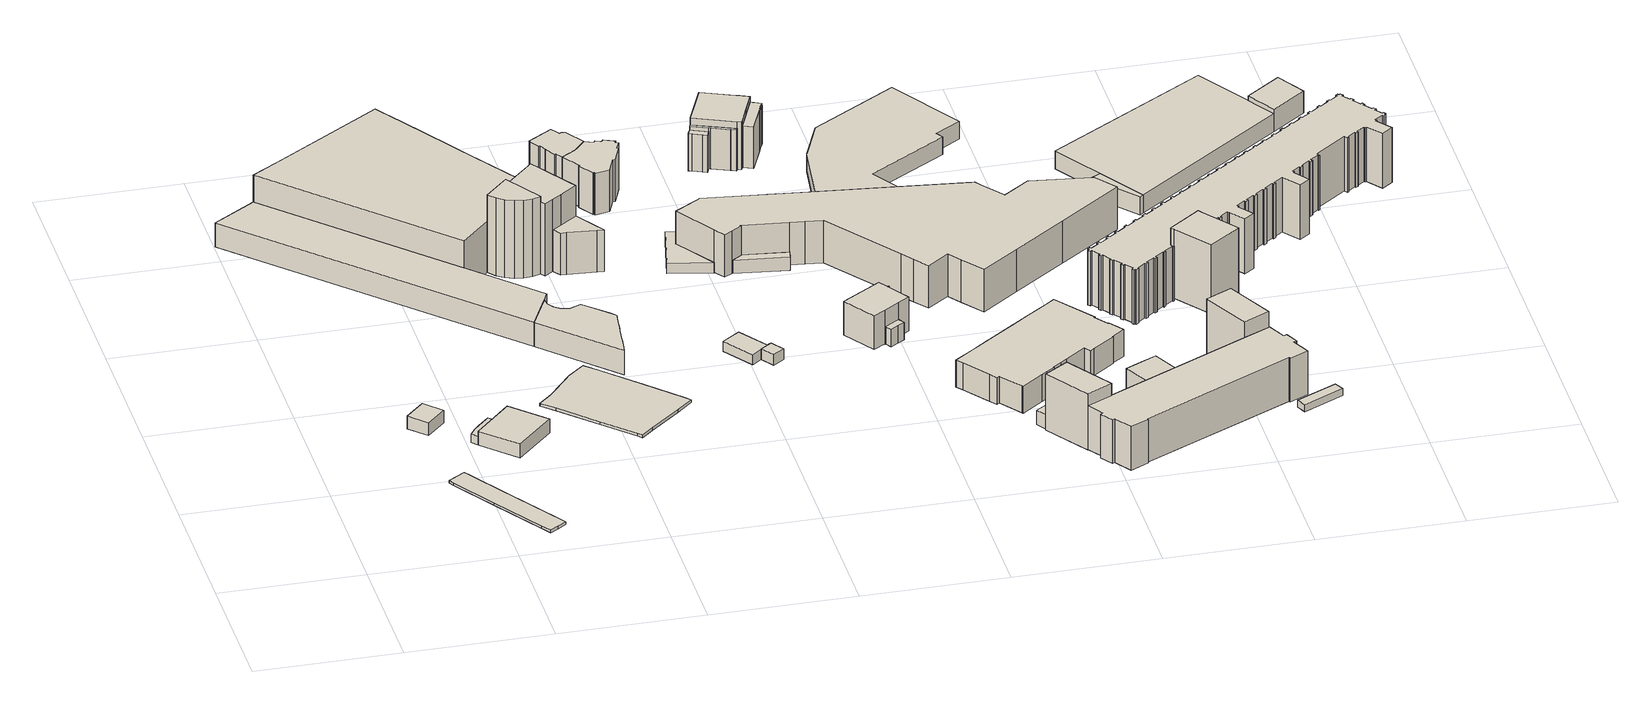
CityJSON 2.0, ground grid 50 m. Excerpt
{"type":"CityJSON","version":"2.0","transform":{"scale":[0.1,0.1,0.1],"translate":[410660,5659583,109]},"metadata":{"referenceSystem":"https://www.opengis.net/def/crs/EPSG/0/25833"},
"CityObjects":{
"building1":{"type":"Building","attributes":{"Stand_DGM":"2016","Stand_Basis-DLM":"2021","Gemeindeschluessel":"14612000","ObjektHoehe":1,"Stand_Laserscan":"2016","BodenHoehe":115.8,"Stand_3D-Stadtmodell":"2023","Geometrietyp2DReferenz":2000,"AbsoluteHoehe":116.8,"measuredHeight":1,"function":"53001_1800","roofType":"9999"},"geometry":[{"type":"Solid","lod":"1","boundaries":[[[[0,1,2,3,4,5,6,7,8,9,10,11]],[[12,13,14,15,16,17,18,19,20,21,22,23]],[[11,13,12,0]],[[10,14,13,11]],[[9,15,14,10]],[[8,16,15,9]],[[7,17,16,8]],[[6,18,17,7]],[[5,19,18,6]],[[4,20,19,5]],[[3,21,20,4]],[[2,22,21,3]],[[1,23,22,2]],[[0,12,23,1]]]]}]},
"building2":{"type":"Building","attributes":{"Dachtyp_tdc":"tdcGableRoof","Gemeindeschluessel":14612000,"Dachneigung":10.34,"QualitaetDacherkennung":63,"Geometrietyp2DReferenz":"3000","measuredHeight":5.16,"function":"31001_9998","roofType":"3100"},"geometry":[{"type":"Solid","lod":"1","boundaries":[[[[24,25,26,27]],[[28,29,30,31]],[[27,29,28,24]],[[26,30,29,27]],[[25,31,30,26]],[[24,28,31,25]]]]}]},
"building3":{"type":"Building","attributes":{"Dachtyp_tdc":"tdcPolyFlatRoof","Gemeindeschluessel":14612000,"Dachneigung":15.39,"QualitaetDacherkennung":70,"Geometrietyp2DReferenz":"3000","measuredHeight":3.64,"function":"31001_9998","roofType":"2100"},"geometry":[{"type":"Solid","lod":"1","boundaries":[[[[32,33,34,35,36,37]],[[38,39,40,41,42,43]],[[37,39,38,32]],[[36,40,39,37]],[[35,41,40,36]],[[34,42,41,35]],[[33,43,42,34]],[[32,38,43,33]]]]}]},
"building4":{"type":"Building","attributes":{"Dachtyp_tdc":"tdcGableRoof","Gemeindeschluessel":14612000,"Dachneigung":11.15,"QualitaetDacherkennung":84,"Geometrietyp2DReferenz":"3000","measuredHeight":6.16,"function":"31001_9998","roofType":"3100"},"geometry":[{"type":"Solid","lod":"1","boundaries":[[[[44,45,46,47]],[[48,49,50,51]],[[47,49,48,44]],[[46,50,49,47]],[[45,51,50,46]],[[44,48,51,45]]]]}]},
"building5":{"type":"Building","attributes":{"Gemeindeschluessel":14612000,"Geometrietyp2DReferenz":"3000","function":"31001_9998","roofType":"9999"},"children":["building5-1","building5-2","building5-3","building5-4","building5-5","building5-6"]},
"building5-1":{"type":"BuildingPart","attributes":{"Dachtyp_tdc":"tdcPolyFlatRoof","Dachneigung":0,"QualitaetDacherkennung":55,"Geometrietyp2DReferenz":"3000","measuredHeight":8.94,"roofType":"1000"},"parents":["building5"],"geometry":[{"type":"Solid","lod":"1","boundaries":[[[[52,53,54,55,56,57,58]],[[59,60,61,62,63,64,65]],[[58,60,59,52]],[[57,61,60,58]],[[56,62,61,57]],[[55,63,62,56]],[[54,64,63,55]],[[53,65,64,54]],[[52,59,65,53]]]]}]},
"building5-2":{"type":"BuildingPart","attributes":{"Dachtyp_tdc":"tdcGableRoof","Dachneigung":69.69,"QualitaetDacherkennung":6,"Geometrietyp2DReferenz":"3000","measuredHeight":36.53,"roofType":"3100"},"parents":["building5"],"geometry":[{"type":"Solid","lod":"1","boundaries":[[[[66,67,68,69,70,71,72,73,74]],[[75,76,77,78,79,80,81,82,83]],[[74,76,75,66]],[[73,77,76,74]],[[72,78,77,73]],[[71,79,78,72]],[[70,80,79,71]],[[69,81,80,70]],[[68,82,81,69]],[[67,83,82,68]],[[66,75,83,67]]]]}]},
"building5-3":{"type":"BuildingPart","attributes":{"Dachtyp_tdc":"tdcPolyFlatRoof","Dachneigung":0,"QualitaetDacherkennung":78,"Geometrietyp2DReferenz":"3000","measuredHeight":9.03,"roofType":"1000"},"parents":["building5"],"geometry":[{"type":"Solid","lod":"1","boundaries":[[[[84,85,86,87,88,89,90,91,92,93,94,95,96,97,98,99,100,101,102,103]],[[64,104,105,106,107,108,109,110,111,112,113,114,115,116,117,118,119,120,121,65]],[[103,104,64,84]],[[102,105,104,103]],[[101,106,105,102]],[[100,107,106,101]],[[99,108,107,100]],[[98,109,108,99]],[[97,110,109,98]],[[96,111,110,97]],[[95,112,111,96]],[[94,113,112,95]],[[93,114,113,94]],[[92,115,114,93]],[[91,116,115,92]],[[90,117,116,91]],[[89,118,117,90]],[[88,119,118,89]],[[87,120,119,88]],[[86,121,120,87]],[[85,65,121,86]],[[84,64,65,85]]]]}]},
"building5-4":{"type":"BuildingPart","attributes":{"Dachtyp_tdc":"tdcPolyFlatRoof","Dachneigung":0,"QualitaetDacherkennung":45,"Geometrietyp2DReferenz":"3000","measuredHeight":28.94,"roofType":"1000"},"parents":["building5"],"geometry":[{"type":"Solid","lod":"1","boundaries":[[[[122,123,124,125,126,127,128,129]],[[130,131,132,133,80,79,134,135]],[[129,131,130,122]],[[128,132,131,129]],[[127,133,132,128]],[[126,80,133,127]],[[125,79,80,126]],[[124,134,79,125]],[[123,135,134,124]],[[122,130,135,123]]]]}]},
"building5-5":{"type":"BuildingPart","attributes":{"Dachtyp_tdc":"tdcPolyFlatRoof","Dachneigung":0,"QualitaetDacherkennung":59,"Geometrietyp2DReferenz":"3000","measuredHeight":15.55,"roofType":"1000"},"parents":["building5"],"geometry":[{"type":"Solid","lod":"1","boundaries":[[[[136,137,138,139,140,141,142]],[[77,75,143,144,145,146,147]],[[142,75,77,136]],[[141,143,75,142]],[[140,144,143,141]],[[139,145,144,140]],[[138,146,145,139]],[[137,147,146,138]],[[136,77,147,137]]]]}]},
"building5-6":{"type":"BuildingPart","attributes":{"Dachtyp_tdc":"tdcPolyFlatRoof","Dachneigung":0,"QualitaetDacherkennung":27,"Geometrietyp2DReferenz":"3000","measuredHeight":19.11,"roofType":"1000"},"parents":["building5"],"geometry":[{"type":"Solid","lod":"1","boundaries":[[[[148,149,150,151,152,153,154,155,156,157,158]],[[60,159,160,161,162,163,164,82,133,62,61]],[[158,159,60,148]],[[157,160,159,158]],[[156,161,160,157]],[[155,162,161,156]],[[154,163,162,155]],[[153,164,163,154]],[[152,82,164,153]],[[151,133,82,152]],[[150,62,133,151]],[[149,61,62,150]],[[148,60,61,149]]]]}]},
"building6":{"type":"Building","attributes":{"Stand_DGM":"2016","Stand_Basis-DLM":"2021","Gemeindeschluessel":"14612000","ObjektHoehe":1,"Stand_Laserscan":"2016","BodenHoehe":113.39,"Stand_3D-Stadtmodell":"2023","Geometrietyp2DReferenz":3000,"AbsoluteHoehe":114.39,"measuredHeight":1,"function":"53001_1800","roofType":"9999"},"geometry":[{"type":"Solid","lod":"1","boundaries":[[[[165,166,167,168,169,170,171,172,173,174,175,176,177,178]],[[179,180,181,182,183,184,185,186,187,188,189,190,191,192]],[[178,180,179,165]],[[177,181,180,178]],[[176,182,181,177]],[[175,183,182,176]],[[174,184,183,175]],[[173,185,184,174]],[[172,186,185,173]],[[171,187,186,172]],[[170,188,187,171]],[[169,189,188,170]],[[168,190,189,169]],[[167,191,190,168]],[[166,192,191,167]],[[165,179,192,166]]]]}]},
"building7":{"type":"Building","attributes":{"Dachtyp_tdc":"tdcFreeFormRoof","Gemeindeschluessel":14612000,"Dachneigung":28.68,"QualitaetDacherkennung":44,"Geometrietyp2DReferenz":"3000","measuredHeight":17.88,"function":"31001_9998","roofType":"5000"},"geometry":[{"type":"Solid","lod":"1","boundaries":[[[[193,194,195,196,197,198,199,200,201,202,203,204,205,206,207,208]],[[209,210,211,212,213,214,215,216,217,218,219,220,221,222,223,224]],[[208,210,209,193]],[[207,211,210,208]],[[206,212,211,207]],[[205,213,212,206]],[[204,214,213,205]],[[203,215,214,204]],[[202,216,215,203]],[[201,217,216,202]],[[200,218,217,201]],[[199,219,218,200]],[[198,220,219,199]],[[197,221,220,198]],[[196,222,221,197]],[[195,223,222,196]],[[194,224,223,195]],[[193,209,224,194]]]]}]},
"building8":{"type":"Building","attributes":{"Gemeindeschluessel":14612000,"Geometrietyp2DReferenz":"3000","function":"31001_2000","roofType":"9999"},"children":["building8-1","building8-2"]},
"building8-1":{"type":"BuildingPart","attributes":{"Dachtyp_tdc":"tdcPolyFlatRoof","Dachneigung":0,"QualitaetDacherkennung":60,"Geometrietyp2DReferenz":"3000","measuredHeight":3.66,"roofType":"1000"},"parents":["building8"],"geometry":[{"type":"Solid","lod":"1","boundaries":[[[[225,226,227,228,229,230,231]],[[232,233,234,235,236,237,238]],[[231,233,232,225]],[[230,234,233,231]],[[229,235,234,230]],[[228,236,235,229]],[[227,237,236,228]],[[226,238,237,227]],[[225,232,238,226]]]]}]},
"building8-2":{"type":"BuildingPart","attributes":{"Dachtyp_tdc":"tdcGableRoof","Dachneigung":34.58,"QualitaetDacherkennung":13,"Geometrietyp2DReferenz":"3000","measuredHeight":5.42,"roofType":"3100"},"parents":["building8"],"geometry":[{"type":"Solid","lod":"1","boundaries":[[[[239,240,241,242]],[[243,244,233,232]],[[242,244,243,239]],[[241,233,244,242]],[[240,232,233,241]],[[239,243,232,240]]]]}]},
"building9":{"type":"Building","attributes":{"Dachtyp_tdc":"tdcFreeFormRoof","Gemeindeschluessel":14612000,"Dachneigung":25.2,"QualitaetDacherkennung":18,"Geometrietyp2DReferenz":"3000","measuredHeight":17.77,"function":"31001_9998","roofType":"5000"},"geometry":[{"type":"Solid","lod":"1","boundaries":[[[[245,246,247,248,249,250,251,202,201,200,252,253,254,255,256,257,258,259,260,261]],[[262,263,264,265,266,267,268,269,270,271,272,273,274,275,276,277,278,279,280,281]],[[261,263,262,245]],[[260,264,263,261]],[[259,265,264,260]],[[258,266,265,259]],[[257,267,266,258]],[[256,268,267,257]],[[255,269,268,256]],[[254,270,269,255]],[[253,271,270,254]],[[252,272,271,253]],[[200,273,272,252]],[[201,274,273,200]],[[202,275,274,201]],[[251,276,275,202]],[[250,277,276,251]],[[249,278,277,250]],[[248,279,278,249]],[[247,280,279,248]],[[246,281,280,247]],[[245,262,281,246]]]]}]},
"building10":{"type":"Building","attributes":{"name":"Alte Mälzerei","Dachtyp_tdc":"tdcPolyFlatRoof","Gemeindeschluessel":14612000,"Dachneigung":0,"QualitaetDacherkennung":58,"Geometrietyp2DReferenz":"3000","measuredHeight":3.75,"function":"31001_2052","roofType":"1000"},"geometry":[{"type":"Solid","lod":"1","boundaries":[[[[282,283,284,285,286]],[[287,288,289,290,291]],[[286,288,287,282]],[[285,289,288,286]],[[284,290,289,285]],[[283,291,290,284]],[[282,287,291,283]]]]}]},
"building11":{"type":"Building","attributes":{"name":"Alte Mälzerei","Dachtyp_tdc":"tdcPolyFlatRoof","Gemeindeschluessel":14612000,"Dachneigung":0,"QualitaetDacherkennung":49,"Geometrietyp2DReferenz":"3000","measuredHeight":4.86,"function":"31001_2052","roofType":"1000"},"geometry":[{"type":"Solid","lod":"1","boundaries":[[[[292,293,294,295,296]],[[297,298,299,300,301]],[[296,298,297,292]],[[295,299,298,296]],[[294,300,299,295]],[[293,301,300,294]],[[292,297,301,293]]]]}]},
"building12":{"type":"Building","attributes":{"Gemeindeschluessel":14612000,"Geometrietyp2DReferenz":"3000","function":"31001_9998","roofType":"9999"},"children":["building12-1","building12-2","building12-3"]},
"building12-1":{"type":"BuildingPart","attributes":{"Dachtyp_tdc":"tdcHipRoof","Dachneigung":24.52,"QualitaetDacherkennung":52,"Geometrietyp2DReferenz":"3000","measuredHeight":14.27,"roofType":"3200"},"parents":["building12"],"geometry":[{"type":"Solid","lod":"1","boundaries":[[[[302,303,304,305,306,307,308,309,310,311,312,313]],[[314,315,316,317,318,319,320,321,322,323,324,325]],[[313,314,325,302]],[[312,315,314,313]],[[311,316,315,312]],[[310,317,316,311]],[[309,318,317,310]],[[308,319,318,309]],[[307,320,319,308]],[[306,321,320,307]],[[305,322,321,306]],[[304,323,322,305]],[[303,324,323,304]],[[302,325,324,303]]]]}]},
"building12-2":{"type":"BuildingPart","attributes":{"Dachtyp_tdc":"tdcGableRoof","Dachneigung":58.7,"QualitaetDacherkennung":3,"Geometrietyp2DReferenz":"3000","measuredHeight":9.76,"roofType":"3100"},"parents":["building12"],"geometry":[{"type":"Solid","lod":"1","boundaries":[[[[326,327,328,329,330,331,332,333,334]],[[335,336,337,338,339,321,340,320,319]],[[334,336,335,326]],[[333,337,336,334]],[[332,338,337,333]],[[331,339,338,332]],[[330,321,339,331]],[[329,340,321,330]],[[328,320,340,329]],[[327,319,320,328]],[[326,335,319,327]]]]}]},
"building12-3":{"type":"BuildingPart","attributes":{"Dachtyp_tdc":"tdcGableRoof","Dachneigung":29.89,"QualitaetDacherkennung":9,"Geometrietyp2DReferenz":"3000","measuredHeight":7.94,"roofType":"3100"},"parents":["building12"],"geometry":[{"type":"Solid","lod":"1","boundaries":[[[[341,342,343,344,345,346,347,348,349,350]],[[351,352,353,354,355,356,325,357,324,358]],[[350,352,351,341]],[[349,353,352,350]],[[348,354,353,349]],[[347,355,354,348]],[[346,356,355,347]],[[345,325,356,346]],[[344,357,325,345]],[[343,324,357,344]],[[342,358,324,343]],[[341,351,358,342]]]]}]},
"building13":{"type":"Building","attributes":{"Gemeindeschluessel":14612000,"Geometrietyp2DReferenz":"3000","function":"31001_9998","roofType":"9999"},"children":["building13-1","building13-2","building13-3","building13-4","building13-5","building13-6"]},
"building13-1":{"type":"BuildingPart","attributes":{"Dachtyp_tdc":"tdcGableRoof","Dachneigung":42.96,"QualitaetDacherkennung":8,"Geometrietyp2DReferenz":"3000","measuredHeight":19.11,"roofType":"3100"},"parents":["building13"],"geometry":[{"type":"Solid","lod":"1","boundaries":[[[[359,360,361,362,363,364,365,366,367]],[[368,369,370,371,372,373,374,375,376]],[[367,369,368,359]],[[366,370,369,367]],[[365,371,370,366]],[[364,372,371,365]],[[363,373,372,364]],[[362,374,373,363]],[[361,375,374,362]],[[360,376,375,361]],[[359,368,376,360]]]]}]},
"building13-2":{"type":"BuildingPart","attributes":{"Dachtyp_tdc":"tdcPolyFlatRoof","Dachneigung":30.32,"QualitaetDacherkennung":46,"Geometrietyp2DReferenz":"3000","measuredHeight":16.69,"roofType":"2100"},"parents":["building13"],"geometry":[{"type":"Solid","lod":"1","boundaries":[[[[377,378,379,380,381,382]],[[383,384,385,386,387,388]],[[382,384,383,377]],[[381,385,384,382]],[[380,386,385,381]],[[379,387,386,380]],[[378,388,387,379]],[[377,383,388,378]]]]}]},
"building13-3":{"type":"BuildingPart","attributes":{"Dachtyp_tdc":"tdcCutGableRoof","Dachneigung":69.46,"QualitaetDacherkennung":21,"Geometrietyp2DReferenz":"3000","measuredHeight":15.55,"roofType":"9999"},"parents":["building13"],"geometry":[{"type":"Solid","lod":"1","boundaries":[[[[389,390,391,392,393,394,395,396]],[[376,397,398,399,400,368,401,402]],[[395,397,376,396]],[[394,398,397,395]],[[393,399,398,394]],[[392,400,399,393]],[[391,368,400,392]],[[390,401,368,391]],[[389,402,401,390]],[[396,376,402,389]]]]}]},
"building13-4":{"type":"BuildingPart","attributes":{"Dachtyp_tdc":"tdcFreeFormRoof","Dachneigung":77,"QualitaetDacherkennung":27,"Geometrietyp2DReferenz":"3000","measuredHeight":15.06,"roofType":"5000"},"parents":["building13"],"geometry":[{"type":"Solid","lod":"1","boundaries":[[[[403,404,405,406,407]],[[408,409,385,384,410]],[[407,409,408,403]],[[406,385,409,407]],[[405,384,385,406]],[[404,410,384,405]],[[403,408,410,404]]]]}]},
"building13-5":{"type":"BuildingPart","attributes":{"Dachtyp_tdc":"tdcFreeFormRoof","Dachneigung":75.67,"QualitaetDacherkennung":27,"Geometrietyp2DReferenz":"3000","measuredHeight":15.17,"roofType":"5000"},"parents":["building13"],"geometry":[{"type":"Solid","lod":"1","boundaries":[[[[411,412,413,414,415,416,417]],[[418,419,420,421,422,423,424]],[[417,419,418,411]],[[416,420,419,417]],[[415,421,420,416]],[[414,422,421,415]],[[413,423,422,414]],[[412,424,423,413]],[[411,418,424,412]]]]}]},
"building13-6":{"type":"BuildingPart","attributes":{"Dachtyp_tdc":"tdcHipAndGableRoof","Dachneigung":30.16,"QualitaetDacherkennung":38,"Geometrietyp2DReferenz":"3000","measuredHeight":20.26,"roofType":"5000"},"parents":["building13"],"geometry":[{"type":"Solid","lod":"1","boundaries":[[[[425,426,427,428,429,430,431,432,433]],[[384,434,383,435,371,369,421,420,410]],[[433,384,410,425]],[[432,434,384,433]],[[431,383,434,432]],[[430,435,383,431]],[[429,371,435,430]],[[428,369,371,429]],[[427,421,369,428]],[[426,420,421,427]],[[425,410,420,426]]]]}]},
"building14":{"type":"Building","attributes":{"name":"Zentralwerk","Dachtyp_tdc":"tdcGableRoof","Gemeindeschluessel":14612000,"Dachneigung":35.34,"QualitaetDacherkennung":9,"Geometrietyp2DReferenz":"3000","measuredHeight":7.74,"function":"31001_9998","roofType":"3100"},"geometry":[{"type":"Solid","lod":"1","boundaries":[[[[436,437,438,439]],[[440,441,442,443]],[[439,441,440,436]],[[438,442,441,439]],[[437,443,442,438]],[[436,440,443,437]]]]}]},
"building15":{"type":"Building","attributes":{"name":"Zentralwerk","Dachtyp_tdc":"tdcPolyFlatRoof","Gemeindeschluessel":14612000,"Dachneigung":0,"QualitaetDacherkennung":71,"Geometrietyp2DReferenz":"3000","measuredHeight":20.84,"function":"31001_9998","roofType":"1000"},"geometry":[{"type":"Solid","lod":"1","boundaries":[[[[444,445,446,447,448,449]],[[450,451,440,443,452,453]],[[449,451,450,444]],[[448,440,451,449]],[[447,443,440,448]],[[446,452,443,447]],[[445,453,452,446]],[[444,450,453,445]]]]}]},
"building16":{"type":"Building","attributes":{"name":"Alte Mälzerei","Dachtyp_tdc":"tdcFreeFormRoof","Gemeindeschluessel":14612000,"Dachneigung":10.12,"QualitaetDacherkennung":4,"Geometrietyp2DReferenz":"3000","measuredHeight":18.97,"function":"31001_2052","roofType":"5000"},"geometry":[{"type":"Solid","lod":"1","boundaries":[[[[454,455,456,457,458,459,460,461,462,463,464,465,466,467,468,469,470,471,472,473,474,475,476,477,478,479,480]],[[481,482,483,484,485,486,487,488,489,490,491,492,493,494,495,496,497,498,499,500,501,502,503,504,505,506,507]],[[480,482,481,454]],[[479,483,482,480]],[[478,484,483,479]],[[477,485,484,478]],[[476,486,485,477]],[[475,487,486,476]],[[474,488,487,475]],[[473,489,488,474]],[[472,490,489,473]],[[471,491,490,472]],[[470,492,491,471]],[[469,493,492,470]],[[468,494,493,469]],[[467,495,494,468]],[[466,496,495,467]],[[465,497,496,466]],[[464,498,497,465]],[[463,499,498,464]],[[462,500,499,463]],[[461,501,500,462]],[[460,502,501,461]],[[459,503,502,460]],[[458,504,503,459]],[[457,505,504,458]],[[456,506,505,457]],[[455,507,506,456]],[[454,481,507,455]]]]}]},
"building17":{"type":"Building","attributes":{"name":"Ballsaal Zentralwerk","Dachtyp_tdc":"tdcFreeFormRoof","Gemeindeschluessel":14612000,"Dachneigung":10.12,"QualitaetDacherkennung":50,"Geometrietyp2DReferenz":"3000","measuredHeight":11.93,"function":"31001_2090","roofType":"5000"},"geometry":[{"type":"Solid","lod":"1","boundaries":[[[[508,509,510,511,512,513,514,515,516,517,518,519,520,521,522,523,524,525,526,527,528,529,530,531,532,533,534,535,536,537,538,539,540,541,542,543,544]],[[545,546,547,548,549,550,551,552,553,554,555,556,557,558,559,560,561,562,563,564,565,566,567,568,569,570,571,572,573,574,575,576,577,578,579,580,581]],[[544,546,545,508]],[[543,547,546,544]],[[542,548,547,543]],[[541,549,548,542]],[[540,550,549,541]],[[539,551,550,540]],[[538,552,551,539]],[[537,553,552,538]],[[536,554,553,537]],[[535,555,554,536]],[[534,556,555,535]],[[533,557,556,534]],[[532,558,557,533]],[[531,559,558,532]],[[530,560,559,531]],[[529,561,560,530]],[[528,562,561,529]],[[527,563,562,528]],[[526,564,563,527]],[[525,565,564,526]],[[524,566,565,525]],[[523,567,566,524]],[[522,568,567,523]],[[521,569,568,522]],[[520,570,569,521]],[[519,571,570,520]],[[518,572,571,519]],[[517,573,572,518]],[[516,574,573,517]],[[515,575,574,516]],[[514,576,575,515]],[[513,577,576,514]],[[512,578,577,513]],[[511,579,578,512]],[[510,580,579,511]],[[509,581,580,510]],[[508,545,581,509]]]]}]},
"building18":{"type":"Building","attributes":{"Dachtyp_tdc":"tdcPolyFlatRoof","Gemeindeschluessel":14612000,"Dachneigung":0,"QualitaetDacherkennung":78,"Geometrietyp2DReferenz":"3000","measuredHeight":6.57,"function":"31001_2000","roofType":"1000"},"geometry":[{"type":"Solid","lod":"1","boundaries":[[[[582,583,584,585,586,587,588,589,590,591,592]],[[593,594,595,596,597,598,599,600,601,602,603]],[[592,594,593,582]],[[591,595,594,592]],[[590,596,595,591]],[[589,597,596,590]],[[588,598,597,589]],[[587,599,598,588]],[[586,600,599,587]],[[585,601,600,586]],[[584,602,601,585]],[[583,603,602,584]],[[582,593,603,583]]]]}]},
"building19":{"type":"Building","attributes":{"Gemeindeschluessel":14612000,"Dachorientierung":0,"MittlereTraufHoehe":118.41,"ObjektHoehe":7.74,"BodenHoehe":110.67,"Geometrietyp2DReferenz":"3000","BezugspunktDach":"2000","AbsoluteHoehe":118.41,"Dachflaeche":197.63,"measuredHeight":7.74,"function":"31001_2000","storeysAboveGround":3},"geometry":[{"type":"Solid","lod":"1","boundaries":[[[[604,605,606,607,608,609,610,611]],[[612,613,614,615,616,617,618,619]],[[611,613,612,604]],[[610,614,613,611]],[[609,615,614,610]],[[608,616,615,609]],[[607,617,616,608]],[[606,618,617,607]],[[605,619,618,606]],[[604,612,619,605]]]]}]},
"building20":{"type":"Building","attributes":{"name":"Zentralwerk","Dachtyp_tdc":"tdcFreeFormRoof","Gemeindeschluessel":14612000,"Dachneigung":10.22,"QualitaetDacherkennung":22,"Geometrietyp2DReferenz":"3000","measuredHeight":17.5,"function":"31001_9998","roofType":"5000"},"geometry":[{"type":"Solid","lod":"1","boundaries":[[[[620,621,622,623,624,625,626,627,628,629,630,631,632,633,634,635,636,637,638]],[[639,640,641,642,643,644,645,646,647,648,649,650,651,652,653,654,655,656,657]],[[638,640,639,620]],[[637,641,640,638]],[[636,642,641,637]],[[635,643,642,636]],[[634,644,643,635]],[[633,645,644,634]],[[632,646,645,633]],[[631,647,646,632]],[[630,648,647,631]],[[629,649,648,630]],[[628,650,649,629]],[[627,651,650,628]],[[626,652,651,627]],[[625,653,652,626]],[[624,654,653,625]],[[623,655,654,624]],[[622,656,655,623]],[[621,657,656,622]],[[620,639,657,621]]]]}]},
"building21":{"type":"Building","attributes":{"name":"Zentralwerk","Dachtyp_tdc":"tdcPolyFlatRoof","Gemeindeschluessel":14612000,"Dachneigung":0,"QualitaetDacherkennung":80,"Geometrietyp2DReferenz":"3000","measuredHeight":22.2,"function":"31001_9998","roofType":"1000"},"geometry":[{"type":"Solid","lod":"1","boundaries":[[[[658,659,660,661]],[[640,662,663,641]],[[661,662,640,658]],[[660,663,662,661]],[[659,641,663,660]],[[658,640,641,659]]]]}]},
"building22":{"type":"Building","attributes":{"Dachtyp_tdc":"tdcPolyFlatRoof","Gemeindeschluessel":14612000,"Dachneigung":0,"QualitaetDacherkennung":73,"Geometrietyp2DReferenz":"3000","measuredHeight":25.74,"function":"31001_2000","roofType":"1000"},"geometry":[{"type":"Solid","lod":"1","boundaries":[[[[664,665,666,667,668,669]],[[670,671,672,673,674,675]],[[669,671,670,664]],[[668,672,671,669]],[[667,673,672,668]],[[666,674,673,667]],[[665,675,674,666]],[[664,670,675,665]]]]}]},
"building23":{"type":"Building","attributes":{"Dachtyp_tdc":"tdcPolyFlatRoof","Gemeindeschluessel":14612000,"Dachneigung":4.02,"QualitaetDacherkennung":73,"Geometrietyp2DReferenz":"3000","measuredHeight":2.77,"function":"31001_2000","roofType":"2100"},"geometry":[{"type":"Solid","lod":"1","boundaries":[[[[676,677,678,679]],[[680,681,682,683]],[[679,681,680,676]],[[678,682,681,679]],[[677,683,682,678]],[[676,680,683,677]]]]}]},
"building24":{"type":"Building","attributes":{"Dachtyp_tdc":"tdcFreeFormRoof","Gemeindeschluessel":14612000,"Dachneigung":11.52,"QualitaetDacherkennung":49,"Geometrietyp2DReferenz":"3000","measuredHeight":22.22,"function":"31001_2000","roofType":"5000"},"geometry":[{"type":"Solid","lod":"1","boundaries":[[[[684,685,686,687,688,689,690,691,692,693,694,695,696,697,698,699,700,701,702,703,704,705,706,707,708,709,710,711,712,713,714,715,716,717,718,719,720,721,722,723,724,725,726,727,728,729,730,731,732,733,734,735,736,737,738,739,740,741,742,743,744,745,746,747,748,749,750,751,752,753,754,755,756,757,758,759,760,761,762,763,764,765,766,767,768,769,770,771,772,773,774,775,776,777,778,779,780,781,782,783,784,785,786,787,788,789,790,791,792,793,794,795,796,797,798,799,800,801,802,803,804,805,806,807,808,809,810,811,812,813,814,815,816,817,818,819,820,821,822,823,824,825,826,827,828,829,830,831,832,833,834,835,836,837,838,839,840,841,842,843,844,845,846,847,848,849,850,851,852,853,854,855,856,857,858,859,860,861,862,863,864,865,866,867,868,869,870,871,872,873,874,875,876,877,878,879,880,881,882,883,884,885,886,887,888,889,890,891,892,893,894,895,896,897,898,899,900,901,902,903,904,905,906,907,908,909,910,911,912,913,914,915,916,917,918,919,920,921,922,923,924,925]],[[926,927,928,929,930,931,932,933,934,935,936,937,938,939,940,941,942,943,944,945,946,947,948,949,950,951,952,953,954,955,956,957,958,959,960,961,962,963,964,965,966,967,968,969,970,971,972,973,974,975,976,977,978,979,980,981,982,983,984,985,986,987,988,989,990,991,992,993,994,995,996,997,998,999,1000,1001,1002,1003,1004,1005,1006,1007,1008,1009,1010,1011,1012,1013,1014,1015,1016,1017,1018,1019,1020,1021,1022,1023,1024,1025,1026,1027,1028,1029,1030,1031,1032,1033,1034,1035,1036,1037,1038,1039,1040,1041,1042,1043,1044,1045,1046,1047,1048,1049,1050,1051,1052,1053,1054,1055,1056,1057,1058,1059,1060,1061,1062,1063,1064,1065,1066,1067,1068,1069,1070,1071,1072,1073,1074,1075,1076,1077,1078,1079,1080,1081,1082,1083,1084,1085,1086,1087,1088,1089,1090,1091,1092,1093,1094,1095,1096,1097,1098,1099,1100,1101,1102,1103,1104,1105,1106,1107,1108,1109,1110,1111,1112,1113,1114,1115,1116,1117,1118,1119,1120,1121,1122,1123,1124,1125,1126,1127,1128,1129,1130,1131,1132,1133,1134,1135,1136,1137,1138,1139,1140,1141,1142,1143,1144,1145,1146,1147,1148,1149,1150,1151,1152,1153,1154,1155,1156,1157,1158,1159,1160,1161,1162,1163,1164,1165,1166,1167]],[[925,927,926,684]],[[924,928,927,925]],[[923,929,928,924]],[[922,930,929,923]],[[921,931,930,922]],[[920,932,931,921]],[[919,933,932,920]],[[918,934,933,919]],[[917,935,934,918]],[[916,936,935,917]],[[915,937,936,916]],[[914,938,937,915]],[[913,939,938,914]],[[912,940,939,913]],[[911,941,940,912]],[[910,942,941,911]],[[909,943,942,910]],[[908,944,943,909]],[[907,945,944,908]],[[906,946,945,907]],[[905,947,946,906]],[[904,948,947,905]],[[903,949,948,904]],[[902,950,949,903]],[[901,951,950,902]],[[900,952,951,901]],[[899,953,952,900]],[[898,954,953,899]],[[897,955,954,898]],[[896,956,955,897]],[[895,957,956,896]],[[894,958,957,895]],[[893,959,958,894]],[[892,960,959,893]],[[891,961,960,892]],[[890,962,961,891]],[[889,963,962,890]],[[888,964,963,889]],[[887,965,964,888]],[[886,966,965,887]],[[885,967,966,886]],[[884,968,967,885]],[[883,969,968,884]],[[882,970,969,883]],[[881,971,970,882]],[[880,972,971,881]],[[879,973,972,880]],[[878,974,973,879]],[[877,975,974,878]],[[876,976,975,877]],[[875,977,976,876]],[[874,978,977,875]],[[873,979,978,874]],[[872,980,979,873]],[[871,981,980,872]],[[870,982,981,871]],[[869,983,982,870]],[[868,984,983,869]],[[867,985,984,868]],[[866,986,985,867]],[[865,987,986,866]],[[864,988,987,865]],[[863,989,988,864]],[[862,990,989,863]],[[861,991,990,862]],[[860,992,991,861]],[[859,993,992,860]],[[858,994,993,859]],[[857,995,994,858]],[[856,996,995,857]],[[855,997,996,856]],[[854,998,997,855]],[[853,999,998,854]],[[852,1000,999,853]],[[851,1001,1000,852]],[[850,1002,1001,851]],[[849,1003,1002,850]],[[848,1004,1003,849]],[[847,1005,1004,848]],[[846,1006,1005,847]],[[845,1007,1006,846]],[[844,1008,1007,845]],[[843,1009,1008,844]],[[842,1010,1009,843]],[[841,1011,1010,842]],[[840,1012,1011,841]],[[839,1013,1012,840]],[[838,1014,1013,839]],[[837,1015,1014,838]],[[836,1016,1015,837]],[[835,1017,1016,836]],[[834,1018,1017,835]],[[833,1019,1018,834]],[[832,1020,1019,833]],[[831,1021,1020,832]],[[830,1022,1021,831]],[[829,1023,1022,830]],[[828,1024,1023,829]],[[827,1025,1024,828]],[[826,1026,1025,827]],[[825,1027,1026,826]],[[824,1028,1027,825]],[[823,1029,1028,824]],[[822,1030,1029,823]],[[821,1031,1030,822]],[[820,1032,1031,821]],[[819,1033,1032,820]],[[818,1034,1033,819]],[[817,1035,1034,818]],[[816,1036,1035,817]],[[815,1037,1036,816]],[[814,1038,1037,815]],[[813,1039,1038,814]],[[812,1040,1039,813]],[[811,1041,1040,812]],[[810,1042,1041,811]],[[809,1043,1042,810]],[[808,1044,1043,809]],[[807,1045,1044,808]],[[806,1046,1045,807]],[[805,1047,1046,806]],[[804,1048,1047,805]],[[803,1049,1048,804]],[[802,1050,1049,803]],[[801,1051,1050,802]],[[800,1052,1051,801]],[[799,1053,1052,800]],[[798,1054,1053,799]],[[797,1055,1054,798]],[[796,1056,1055,797]],[[795,1057,1056,796]],[[794,1058,1057,795]],[[793,1059,1058,794]],[[792,1060,1059,793]],[[791,1061,1060,792]],[[790,1062,1061,791]],[[789,1063,1062,790]],[[788,1064,1063,789]],[[787,1065,1064,788]],[[786,1066,1065,787]],[[785,1067,1066,786]],[[784,1068,1067,785]],[[783,1069,1068,784]],[[782,1070,1069,783]],[[781,1071,1070,782]],[[780,1072,1071,781]],[[779,1073,1072,780]],[[778,1074,1073,779]],[[777,1075,1074,778]],[[776,1076,1075,777]],[[775,1077,1076,776]],[[774,1078,1077,775]],[[773,1079,1078,774]],[[772,1080,1079,773]],[[771,1081,1080,772]],[[770,1082,1081,771]],[[769,1083,1082,770]],[[768,1084,1083,769]],[[767,1085,1084,768]],[[766,1086,1085,767]],[[765,1087,1086,766]],[[764,1088,1087,765]],[[763,1089,1088,764]],[[762,1090,1089,763]],[[761,1091,1090,762]],[[760,1092,1091,761]],[[759,1093,1092,760]],[[758,1094,1093,759]],[[757,1095,1094,758]],[[756,1096,1095,757]],[[755,1097,1096,756]],[[754,1098,1097,755]],[[753,1099,1098,754]],[[752,1100,1099,753]],[[751,1101,1100,752]],[[750,1102,1101,751]],[[749,1103,1102,750]],[[748,1104,1103,749]],[[747,1105,1104,748]],[[746,1106,1105,747]],[[745,1107,1106,746]],[[744,1108,1107,745]],[[743,1109,1108,744]],[[742,1110,1109,743]],[[741,1111,1110,742]],[[740,1112,1111,741]],[[739,1113,1112,740]],[[738,1114,1113,739]],[[737,1115,1114,738]],[[736,1116,1115,737]],[[735,1117,1116,736]],[[734,1118,1117,735]],[[733,1119,1118,734]],[[732,1120,1119,733]],[[731,1121,1120,732]],[[730,1122,1121,731]],[[729,1123,1122,730]],[[728,1124,1123,729]],[[727,1125,1124,728]],[[726,1126,1125,727]],[[725,1127,1126,726]],[[724,1128,1127,725]],[[723,1129,1128,724]],[[722,1130,1129,723]],[[721,1131,1130,722]],[[720,1132,1131,721]],[[719,1133,1132,720]],[[718,1134,1133,719]],[[717,1135,1134,718]],[[716,1136,1135,717]],[[715,1137,1136,716]],[[714,1138,1137,715]],[[713,1139,1138,714]],[[712,1140,1139,713]],[[711,1141,1140,712]],[[710,1142,1141,711]],[[709,1143,1142,710]],[[708,1144,1143,709]],[[707,1145,1144,708]],[[706,1146,1145,707]],[[705,1147,1146,706]],[[704,1148,1147,705]],[[703,1149,1148,704]],[[702,1150,1149,703]],[[701,1151,1150,702]],[[700,1152,1151,701]],[[699,1153,1152,700]],[[698,1154,1153,699]],[[697,1155,1154,698]],[[696,1156,1155,697]],[[695,1157,1156,696]],[[694,1158,1157,695]],[[693,1159,1158,694]],[[692,1160,1159,693]],[[691,1161,1160,692]],[[690,1162,1161,691]],[[689,1163,1162,690]],[[688,1164,1163,689]],[[687,1165,1164,688]],[[686,1166,1165,687]],[[685,1167,1166,686]],[[684,926,1167,685]]]]}]},
"building25":{"type":"Building","attributes":{"Gemeindeschluessel":14612000,"Geometrietyp2DReferenz":"3000","function":"31001_2000","roofType":"9999"},"children":["building25-1","building25-2","building25-3"]},
"building25-1":{"type":"BuildingPart","attributes":{"Dachtyp_tdc":"tdcPolyFlatRoof","Dachneigung":5.71,"QualitaetDacherkennung":50,"Geometrietyp2DReferenz":"3000","measuredHeight":6.91,"roofType":"2100"},"parents":["building25"],"geometry":[{"type":"Solid","lod":"1","boundaries":[[[[1168,1169,1170,1171]],[[1172,1173,1174,1175]],[[1171,1173,1172,1168]],[[1170,1174,1173,1171]],[[1169,1175,1174,1170]],[[1168,1172,1175,1169]]]]}]},
"building25-2":{"type":"BuildingPart","attributes":{"Dachtyp_tdc":"tdcPolyFlatRoof","Dachneigung":0,"QualitaetDacherkennung":68,"Geometrietyp2DReferenz":"3000","measuredHeight":8.22,"roofType":"1000"},"parents":["building25"],"geometry":[{"type":"Solid","lod":"1","boundaries":[[[[1176,1177,1178,1179]],[[1180,1181,1182,1183]],[[1179,1181,1180,1176]],[[1178,1182,1181,1179]],[[1177,1183,1182,1178]],[[1176,1180,1183,1177]]]]}]},
"building25-3":{"type":"BuildingPart","attributes":{"Dachtyp_tdc":"tdcPolyFlatRoof","Dachneigung":0,"QualitaetDacherkennung":63,"Geometrietyp2DReferenz":"3000","measuredHeight":6.63,"roofType":"1000"},"parents":["building25"],"geometry":[{"type":"Solid","lod":"1","boundaries":[[[[1184,1185,1169,1168,1186,1187]],[[1188,1180,1183,1172,1175,1189]],[[1187,1180,1188,1184]],[[1186,1183,1180,1187]],[[1168,1172,1183,1186]],[[1169,1175,1172,1168]],[[1185,1189,1175,1169]],[[1184,1188,1189,1185]]]]}]}
},
"vertices":[
[362,382,78],[372,365,78],[470,214,78],[584,39,78],[606,6,78],[635,25,78],[665,44,78],[643,78,78],[529,252,78],[431,403,78],[420,420,78],[391,401,78],[362,382,68],[391,401,68],[420,420,68],[431,403,68],[529,252,68],[643,78,68],[665,44,68],[635,25,68],[606,6,68],[584,39,68],[470,214,68],[372,365,68],
[388,769,64],[453,833,64],[396,891,64],[331,826,64],[388,769,16],[331,826,16],[396,891,16],[453,833,16],
[529,679,46],[609,761,46],[586,783,46],[547,744,46],[526,721,46],[510,698,46],[529,679,14],[510,698,14],[526,721,14],[547,744,14],[586,783,14],[609,761,14],
[769,699,65],[656,809,65],[529,679,65],[641,571,65],[769,699,13],[641,571,13],[529,679,13],[656,809,13],
[4,2094,91],[851,1252,91],[915,1379,91],[933,1416,91],[713,1635,91],[713,1634,91],[153,2191,91],[4,2094,1],[153,2191,1],[713,1634,1],[713,1635,1],[933,1416,1],[915,1379,1],[851,1252,1],
[1110,1759,270],[1038,1869,270],[1002,1925,270],[950,1873,270],[893,1816,270],[977,1687,270],[988,1670,270],[1019,1693,270],[1052,1717,270],[1110,1759,1],[1052,1717,1],[1019,1693,1],[988,1670,1],[977,1687,1],[893,1816,1],[950,1873,1],[1002,1925,1],[1038,1869,1],
[915,1379,92],[851,1252,92],[1091,1014,92],[1096,1049,92],[1098,1066,92],[1101,1095,92],[1103,1113,92],[1106,1136,92],[1108,1151,92],[1111,1174,92],[1113,1193,92],[1116,1216,92],[1118,1233,92],[1101,1250,92],[1023,1326,92],[1002,1317,92],[982,1308,92],[956,1314,92],[934,1330,92],[919,1353,92],[919,1353,1],[934,1330,1],[956,1314,1],[982,1308,1],[1002,1317,1],[1023,1326,1],[1101,1250,1],[1118,1233,1],[1116,1216,1],[1113,1193,1],[1111,1174,1],[1108,1151,1],[1106,1136,1],[1103,1113,1],[1101,1095,1],[1098,1066,1],[1096,1049,1],[1091,1014,1],
[889,1680,291],[919,1675,291],[949,1678,291],[977,1687,291],[893,1816,291],[814,1736,291],[836,1709,291],[861,1691,291],[889,1680,1],[861,1691,1],[836,1709,1],[814,1736,1],[949,1678,1],[919,1675,1],
[1019,1693,157],[1038,1665,157],[1058,1664,157],[1156,1655,157],[1179,1653,157],[1162,1678,157],[1110,1759,157],[1162,1678,1],[1179,1653,1],[1156,1655,1],[1058,1664,1],[1038,1665,1],
[153,2191,192],[713,1634,192],[713,1635,192],[814,1736,192],[1002,1925,192],[851,2155,192],[808,2222,192],[688,2407,192],[647,2469,192],[628,2499,192],[242,2248,192],[242,2248,1],[628,2499,1],[647,2469,1],[688,2407,1],[808,2222,1],[851,2155,1],
[766,819,54],[810,778,54],[927,662,54],[1026,564,54],[1039,550,54],[1081,588,54],[1187,678,54],[1242,726,54],[1229,741,54],[1118,854,54],[999,974,54],[955,1015,54],[898,966,54],[815,865,54],[766,819,44],[815,865,44],[898,966,44],[955,1015,44],[999,974,44],[1118,854,44],[1229,741,44],[1242,726,44],[1187,678,44],[1081,588,44],[1039,550,44],[1026,564,44],[927,662,44],[810,778,44],
[1068,2214,173],[1090,2179,173],[1094,2181,173],[1109,2158,173],[1106,2156,173],[1129,2120,173],[1133,2123,173],[1148,2100,173],[1199,2133,173],[1238,2177,173],[1193,2246,173],[1181,2248,173],[1174,2243,173],[1153,2275,173],[1068,2220,173],[1071,2216,173],[1068,2214,19],[1071,2216,19],[1068,2220,19],[1153,2275,19],[1174,2243,19],[1181,2248,19],[1193,2246,19],[1238,2177,19],[1199,2133,19],[1148,2100,19],[1133,2123,19],[1129,2120,19],[1106,2156,19],[1109,2158,19],[1094,2181,19],[1090,2179,19],
[1571,1000,57],[1568,1005,57],[1557,997,57],[1487,1096,57],[1425,1052,57],[1498,948,57],[1532,973,57],[1571,1000,20],[1532,973,20],[1498,948,20],[1425,1052,20],[1487,1096,20],[1557,997,20],[1568,1005,20],
[1602,956,60],[1571,1000,60],[1532,973,60],[1563,929,60],[1602,956,20],[1563,929,20],
[1344,2143,173],[1334,2147,173],[1338,2155,173],[1298,2172,173],[1294,2163,173],[1273,2172,173],[1269,2164,173],[1190,2035,173],[1186,2033,173],[1221,1979,173],[1224,1981,173],[1227,1975,173],[1277,1986,173],[1301,2043,173],[1308,2040,173],[1336,2109,173],[1331,2111,173],[1344,2143,18],[1331,2111,18],[1336,2109,18],[1308,2040,18],[1301,2043,18],[1277,1986,18],[1227,1975,18],[1224,1981,18],[1221,1979,18],[1186,2033,18],[1190,2035,18],[1148,2100,18],[1199,2133,18],[1238,2177,18],[1269,2164,18],[1273,2172,18],[1294,2163,18],[1298,2172,18],[1338,2155,18],[1334,2147,18],
[1405,1761,55],[1364,1569,55],[1513,1537,55],[1421,1680,55],[1511,1737,55],[1405,1761,17],[1511,1737,17],[1421,1680,17],[1513,1537,17],[1364,1569,17],
[1568,1518,67],[1753,1494,67],[1758,1525,67],[1600,1546,67],[1603,1542,67],[1568,1518,18],[1603,1542,18],[1600,1546,18],[1758,1525,18],[1753,1494,18],
[1939,977,144],[1994,1013,144],[2034,1039,144],[2008,1079,144],[2009,1079,144],[1985,1116,144],[1988,1119,144],[1987,1121,144],[1983,1119,144],[1962,1151,144],[1825,1062,144],[1899,951,144],[1899,951,18],[1825,1062,18],[1962,1151,18],[1983,1119,18],[1987,1121,18],[1988,1119,18],[1985,1116,18],[2009,1079,18],[2008,1079,18],[2034,1039,18],[1994,1013,18],[1939,977,18],
[2005,1130,91],[1988,1119,91],[1985,1116,91],[1993,1104,91],[2009,1079,91],[2012,1081,91],[2010,1083,91],[2028,1094,91],[2013,1117,91],[2005,1130,18],[2013,1117,18],[2028,1094,18],[2010,1083,18],[2012,1081,18],[1993,1104,18],
[1993,1009,83],[1995,1010,83],[1994,1013,83],[1970,997,83],[1939,977,83],[1941,975,83],[1943,976,83],[1956,956,83],[1984,975,83],[2006,989,83],[1993,1009,18],[2006,989,18],[1984,975,18],[1956,956,18],[1943,976,18],[1941,975,18],[1970,997,18],[1995,1010,18],
[1590,2194,170],[1648,2169,170],[1653,2167,170],[1713,2141,170],[1714,2143,170],[1732,2135,170],[1735,2144,170],[1657,2176,170],[1594,2202,170],[1590,2194,18],[1594,2202,18],[1657,2176,18],[1735,2144,18],[1732,2135,18],[1714,2143,18],[1713,2141,18],[1653,2167,18],[1648,2169,18],
[1754,2151,174],[1788,2136,174],[1831,2238,174],[1837,2252,174],[1846,2273,174],[1812,2288,174],[1754,2151,18],[1812,2288,18],[1846,2273,18],[1837,2252,18],[1831,2238,18],[1788,2136,18],
[1633,2176,157],[1602,2189,157],[1590,2194,157],[1581,2172,157],[1592,2167,157],[1623,2153,157],[1638,2147,157],[1648,2169,157],[1638,2147,18],[1623,2153,18],[1592,2167,18],[1581,2172,18],[1602,2189,18],[1633,2176,18],
[1785,2309,159],[1781,2301,159],[1812,2288,159],[1846,2273,159],[1850,2282,159],[1785,2309,18],[1850,2282,18],[1781,2301,18],
[1713,2340,150],[1715,2345,150],[1665,2367,150],[1663,2362,150],[1659,2352,150],[1751,2313,150],[1755,2322,150],[1713,2340,18],[1755,2322,18],[1751,2313,18],[1659,2352,18],[1663,2362,18],[1665,2367,18],[1715,2345,18],
[1781,2301,195],[1751,2313,195],[1659,2352,195],[1594,2202,195],[1735,2144,195],[1749,2139,195],[1754,2151,195],[1782,2219,195],[1812,2288,195],[1782,2219,18],[1749,2139,18],
[2320,344,69],[2397,396,69],[2372,433,69],[2296,381,69],[2320,344,15],[2296,381,15],[2372,433,15],[2397,396,15],
[2418,191,224],[2508,236,224],[2399,398,224],[2397,396,224],[2320,344,224],[2316,342,224],[2418,191,15],[2316,342,15],[2399,398,15],[2508,236,15],
[1511,1737,177],[1421,1680,177],[1513,1537,177],[1538,1500,177],[1568,1518,177],[1603,1542,177],[1600,1546,177],[1758,1525,177],[1809,1519,177],[1867,1512,177],[2060,1251,177],[2091,1209,177],[2128,1160,177],[2205,1216,177],[2238,1171,177],[2295,1095,177],[2427,1194,177],[2611,1331,177],[2830,1495,177],[2773,1571,177],[2560,1599,177],[2469,1531,177],[2409,1610,177],[2394,1631,177],[2070,1671,177],[1865,1696,177],[1513,1740,177],[1511,1737,19],[1513,1740,19],[1865,1696,19],[2070,1671,19],[2394,1631,19],[2409,1610,19],[2469,1531,19],[2560,1599,19],[2773,1571,19],[2830,1495,19],[2611,1331,19],[2427,1194,19],[2295,1095,19],[2238,1171,19],[2205,1216,19],[2128,1160,19],[2091,1209,19],[2060,1251,19],[1867,1512,19],[1809,1519,19],[1758,1525,19],[1600,1546,19],[1603,1542,19],[1568,1518,19],[1538,1500,19],[1513,1537,19],[1421,1680,19],
[2596,825,115],[2493,963,115],[2489,960,115],[2458,937,115],[2429,915,115],[2382,881,115],[2334,844,115],[2330,841,115],[2234,770,115],[2230,767,115],[2201,745,115],[2167,720,115],[2103,672,115],[2100,670,115],[2102,667,115],[2118,646,115],[2184,557,115],[2203,532,115],[2212,540,115],[2268,464,115],[2271,460,115],[2348,517,115],[2367,532,115],[2396,553,115],[2394,555,115],[2424,577,115],[2447,595,115],[2517,646,115],[2533,625,115],[2548,636,115],[2624,693,115],[2622,696,115],[2667,729,115],[2653,748,115],[2630,779,115],[2627,777,115],[2593,823,115],[2596,825,15],[2593,823,15],[2627,777,15],[2630,779,15],[2653,748,15],[2667,729,15],[2622,696,15],[2624,693,15],[2548,636,15],[2533,625,15],[2517,646,15],[2447,595,15],[2424,577,15],[2394,555,15],[2396,553,15],[2367,532,15],[2348,517,15],[2271,460,15],[2268,464,15],[2212,540,15],[2203,532,15],[2184,557,15],[2118,646,15],[2102,667,15],[2100,670,15],[2103,672,15],[2167,720,15],[2201,745,15],[2230,767,15],[2234,770,15],[2330,841,15],[2334,844,15],[2382,881,15],[2429,915,15],[2458,937,15],[2489,960,15],[2493,963,15],
[2200,1766,93],[2119,1895,93],[2392,2065,93],[2377,2089,93],[2467,2146,93],[2306,2402,93],[2009,2215,93],[1945,2063,93],[1908,1771,93],[2106,1746,93],[2111,1778,93],[2200,1766,27],[2111,1778,27],[2106,1746,27],[1908,1771,27],[1945,2063,27],[2009,2215,27],[2306,2402,27],[2467,2146,27],[2377,2089,27],[2392,2065,27],[2119,1895,27],
[2626,525,94],[2699,380,94],[2756,409,94],[2808,435,94],[2798,455,94],[2788,475,94],[2736,580,94],[2682,553,94],[2626,525,17],[2682,553,17],[2736,580,17],[2788,475,17],[2798,455,17],[2808,435,17],[2756,409,17],[2699,380,17],
[2508,236,180],[2418,191,180],[2455,135,180],[2446,129,180],[2475,85,180],[2484,91,180],[2523,31,180],[2587,63,180],[2584,67,180],[3115,330,180],[3118,325,180],[3183,356,180],[3152,421,180],[3163,426,180],[3141,471,180],[3130,466,180],[3099,530,180],[3096,528,180],[3006,484,180],[2508,236,17],[3006,484,17],[3096,528,17],[3099,530,17],[3130,466,17],[3141,471,17],[3163,426,17],[3152,421,17],[3183,356,17],[3118,325,17],[3115,330,17],[2584,67,17],[2587,63,17],[2523,31,17],[2484,91,17],[2475,85,17],[2446,129,17],[2455,135,17],[2418,191,17],
[3006,484,239],[3096,528,239],[3012,697,239],[2922,652,239],[2922,652,17],[3012,697,17],
[2895,1036,283],[2904,1024,283],[2996,902,283],[3107,986,283],[3016,1106,283],[3006,1120,283],[2895,1036,26],[3006,1120,26],[3016,1106,26],[3107,986,26],[2996,902,26],[2904,1024,26],
[3274,357,43],[3133,288,43],[3149,255,43],[3291,324,43],[3274,357,17],[3291,324,17],[3149,255,17],[3133,288,17],
[3635,1821,220],[3627,1815,220],[3630,1811,220],[3603,1790,220],[3600,1794,220],[3590,1787,220],[3593,1783,220],[3564,1761,220],[3561,1766,220],[3552,1759,220],[3555,1756,220],[3526,1734,220],[3523,1738,220],[3515,1731,220],[3518,1727,220],[3490,1707,220],[3487,1711,220],[3478,1704,220],[3481,1700,220],[3453,1679,220],[3450,1683,220],[3440,1675,220],[3442,1672,220],[3417,1653,220],[3413,1657,220],[3405,1650,220],[3408,1646,220],[3381,1625,220],[3378,1628,220],[3369,1622,220],[3372,1618,220],[3342,1596,220],[3340,1600,220],[3331,1594,220],[3334,1590,220],[3306,1569,220],[3304,1573,220],[3295,1566,220],[3297,1563,220],[3270,1542,220],[3267,1546,220],[3257,1539,220],[3260,1535,220],[3234,1515,220],[3231,1519,220],[3221,1512,220],[3224,1508,220],[3196,1488,220],[3194,1491,220],[3183,1484,220],[3186,1479,220],[3161,1461,220],[3158,1464,220],[3147,1456,220],[3150,1452,220],[3122,1432,220],[3119,1436,220],[3112,1430,220],[3114,1426,220],[3088,1407,220],[3086,1411,220],[3075,1403,220],[3078,1399,220],[3048,1376,220],[3045,1380,220],[3037,1374,220],[3040,1370,220],[3011,1349,220],[3008,1353,220],[3000,1347,220],[3003,1343,220],[2975,1322,220],[2972,1327,220],[2964,1321,220],[2967,1316,220],[2938,1295,220],[2935,1300,220],[2925,1292,220],[2928,1287,220],[2901,1267,220],[2898,1272,220],[2888,1265,220],[2892,1259,220],[2865,1239,220],[2861,1244,220],[2850,1236,220],[2854,1231,220],[2826,1211,220],[2823,1215,220],[2814,1208,220],[2817,1204,220],[2789,1183,220],[2786,1188,220],[2777,1181,220],[2780,1177,220],[2751,1155,220],[2748,1160,220],[2740,1154,220],[2744,1149,220],[2718,1130,220],[2714,1135,220],[2705,1127,220],[2709,1122,220],[2680,1101,220],[2676,1106,220],[2667,1100,220],[2671,1095,220],[2644,1075,220],[2640,1080,220],[2631,1073,220],[2635,1069,220],[2630,1065,220],[2637,1056,220],[2642,1060,220],[2662,1034,220],[2657,1030,220],[2664,1021,220],[2669,1024,220],[2689,996,220],[2685,993,220],[2692,984,220],[2696,987,220],[2717,959,220],[2712,956,220],[2719,947,220],[2724,950,220],[2745,923,220],[2740,919,220],[2746,911,220],[2749,914,220],[2752,909,220],[2762,917,220],[2759,922,220],[2787,943,220],[2791,938,220],[2800,945,220],[2796,949,220],[2823,969,220],[2827,965,220],[2835,971,220],[2832,976,220],[2861,998,220],[2864,993,220],[2871,999,220],[2868,1003,220],[2898,1026,220],[2901,1021,220],[2904,1024,220],[2895,1036,220],[3006,1120,220],[3016,1106,220],[3021,1110,220],[3018,1115,220],[3047,1136,220],[3050,1132,220],[3058,1138,220],[3054,1143,220],[3083,1165,220],[3087,1160,220],[3095,1166,220],[3091,1171,220],[3120,1192,220],[3124,1187,220],[3125,1188,220],[3164,1135,220],[3200,1162,220],[3160,1215,220],[3164,1219,220],[3160,1224,220],[3188,1245,220],[3192,1240,220],[3202,1248,220],[3198,1253,220],[3225,1273,220],[3229,1269,220],[3238,1275,220],[3234,1280,220],[3263,1301,220],[3267,1296,220],[3276,1303,220],[3272,1308,220],[3301,1329,220],[3305,1324,220],[3313,1330,220],[3309,1335,220],[3341,1359,220],[3385,1300,220],[3422,1328,220],[3382,1382,220],[3387,1386,220],[3383,1391,220],[3410,1411,220],[3413,1406,220],[3422,1413,220],[3419,1418,220],[3447,1439,220],[3451,1433,220],[3460,1440,220],[3456,1445,220],[3483,1465,220],[3486,1461,220],[3490,1464,220],[3482,1476,220],[3594,1560,220],[3603,1549,220],[3607,1552,220],[3604,1556,220],[3632,1577,220],[3635,1573,220],[3643,1578,220],[3640,1582,220],[3669,1604,220],[3672,1600,220],[3676,1603,220],[3717,1549,220],[3755,1578,220],[3714,1631,220],[3719,1635,220],[3715,1640,220],[3743,1660,220],[3747,1654,220],[3755,1661,220],[3752,1665,220],[3757,1669,220],[3751,1677,220],[3746,1673,220],[3727,1698,220],[3733,1703,220],[3725,1712,220],[3720,1708,220],[3699,1736,220],[3704,1740,220],[3698,1749,220],[3692,1745,220],[3671,1773,220],[3677,1777,220],[3670,1786,220],[3665,1782,220],[3645,1808,220],[3650,1812,220],[3643,1820,220],[3639,1817,220],[3635,1821,16],[3639,1817,16],[3643,1820,16],[3650,1812,16],[3645,1808,16],[3665,1782,16],[3670,1786,16],[3677,1777,16],[3671,1773,16],[3692,1745,16],[3698,1749,16],[3704,1740,16],[3699,1736,16],[3720,1708,16],[3725,1712,16],[3733,1703,16],[3727,1698,16],[3746,1673,16],[3751,1677,16],[3757,1669,16],[3752,1665,16],[3755,1661,16],[3747,1654,16],[3743,1660,16],[3715,1640,16],[3719,1635,16],[3714,1631,16],[3755,1578,16],[3717,1549,16],[3676,1603,16],[3672,1600,16],[3669,1604,16],[3640,1582,16],[3643,1578,16],[3635,1573,16],[3632,1577,16],[3604,1556,16],[3607,1552,16],[3603,1549,16],[3594,1560,16],[3482,1476,16],[3490,1464,16],[3486,1461,16],[3483,1465,16],[3456,1445,16],[3460,1440,16],[3451,1433,16],[3447,1439,16],[3419,1418,16],[3422,1413,16],[3413,1406,16],[3410,1411,16],[3383,1391,16],[3387,1386,16],[3382,1382,16],[3422,1328,16],[3385,1300,16],[3341,1359,16],[3309,1335,16],[3313,1330,16],[3305,1324,16],[3301,1329,16],[3272,1308,16],[3276,1303,16],[3267,1296,16],[3263,1301,16],[3234,1280,16],[3238,1275,16],[3229,1269,16],[3225,1273,16],[3198,1253,16],[3202,1248,16],[3192,1240,16],[3188,1245,16],[3160,1224,16],[3164,1219,16],[3160,1215,16],[3200,1162,16],[3164,1135,16],[3125,1188,16],[3124,1187,16],[3120,1192,16],[3091,1171,16],[3095,1166,16],[3087,1160,16],[3083,1165,16],[3054,1143,16],[3058,1138,16],[3050,1132,16],[3047,1136,16],[3018,1115,16],[3021,1110,16],[3016,1106,16],[3006,1120,16],[2895,1036,16],[2904,1024,16],[2901,1021,16],[2898,1026,16],[2868,1003,16],[2871,999,16],[2864,993,16],[2861,998,16],[2832,976,16],[2835,971,16],[2827,965,16],[2823,969,16],[2796,949,16],[2800,945,16],[2791,938,16],[2787,943,16],[2759,922,16],[2762,917,16],[2752,909,16],[2749,914,16],[2746,911,16],[2740,919,16],[2745,923,16],[2724,950,16],[2719,947,16],[2712,956,16],[2717,959,16],[2696,987,16],[2692,984,16],[2685,993,16],[2689,996,16],[2669,1024,16],[2664,1021,16],[2657,1030,16],[2662,1034,16],[2642,1060,16],[2637,1056,16],[2630,1065,16],[2635,1069,16],[2631,1073,16],[2640,1080,16],[2644,1075,16],[2671,1095,16],[2667,1100,16],[2676,1106,16],[2680,1101,16],[2709,1122,16],[2705,1127,16],[2714,1135,16],[2718,1130,16],[2744,1149,16],[2740,1154,16],[2748,1160,16],[2751,1155,16],[2780,1177,16],[2777,1181,16],[2786,1188,16],[2789,1183,16],[2817,1204,16],[2814,1208,16],[2823,1215,16],[2826,1211,16],[2854,1231,16],[2850,1236,16],[2861,1244,16],[2865,1239,16],[2892,1259,16],[2888,1265,16],[2898,1272,16],[2901,1267,16],[2928,1287,16],[2925,1292,16],[2935,1300,16],[2938,1295,16],[2967,1316,16],[2964,1321,16],[2972,1327,16],[2975,1322,16],[3003,1343,16],[3000,1347,16],[3008,1353,16],[3011,1349,16],[3040,1370,16],[3037,1374,16],[3045,1380,16],[3048,1376,16],[3078,1399,16],[3075,1403,16],[3086,1411,16],[3088,1407,16],[3114,1426,16],[3112,1430,16],[3119,1436,16],[3122,1432,16],[3150,1452,16],[3147,1456,16],[3158,1464,16],[3161,1461,16],[3186,1479,16],[3183,1484,16],[3194,1491,16],[3196,1488,16],[3224,1508,16],[3221,1512,16],[3231,1519,16],[3234,1515,16],[3260,1535,16],[3257,1539,16],[3267,1546,16],[3270,1542,16],[3297,1563,16],[3295,1566,16],[3304,1573,16],[3306,1569,16],[3334,1590,16],[3331,1594,16],[3340,1600,16],[3342,1596,16],[3372,1618,16],[3369,1622,16],[3378,1628,16],[3381,1625,16],[3408,1646,16],[3405,1650,16],[3413,1657,16],[3417,1653,16],[3442,1672,16],[3440,1675,16],[3450,1683,16],[3453,1679,16],[3481,1700,16],[3478,1704,16],[3487,1711,16],[3490,1707,16],[3518,1727,16],[3515,1731,16],[3523,1738,16],[3526,1734,16],[3555,1756,16],[3552,1759,16],[3561,1766,16],[3564,1761,16],[3593,1783,16],[3590,1787,16],[3600,1794,16],[3603,1790,16],[3630,1811,16],[3627,1815,16],
[2933,1565,91],[2830,1729,91],[2790,1705,91],[2920,1556,91],[2933,1565,24],[2920,1556,24],[2790,1705,24],[2830,1729,24],
[3397,2060,107],[3459,1960,107],[3577,2049,107],[3517,2150,107],[3397,2060,24],[3517,2150,24],[3577,2049,24],[3459,1960,24],
[3278,2249,91],[2723,1899,91],[3459,1960,91],[3397,2060,91],[3278,2249,24],[2723,1899,24]
]}
